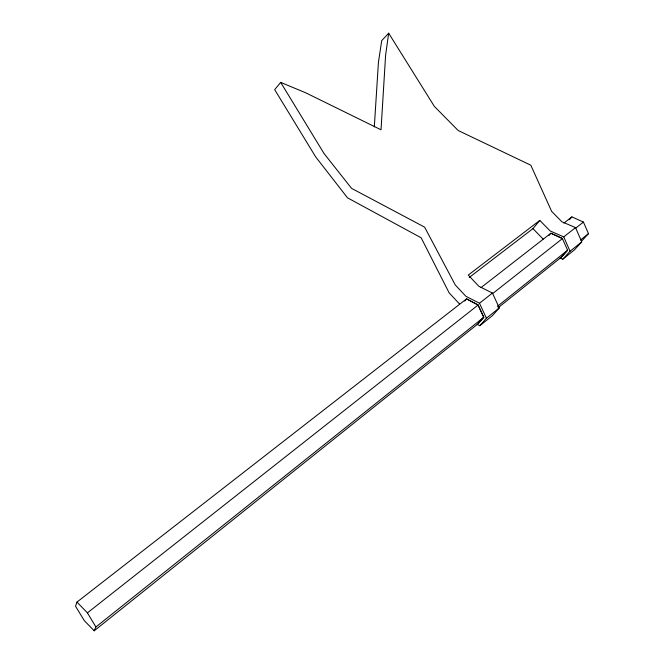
<?xml version="1.0" encoding="UTF-8"?>
<svg xmlns="http://www.w3.org/2000/svg" width="664" height="664" viewBox="0 0 664 664"><rect width="100%" height="100%" fill="white"/><g stroke="black" fill="none" stroke-linecap="round" stroke-linejoin="round"><path stroke-width="1" d="M374.313 126.865L378.43 62.291L381.717 40.629L388.672 33.2L434.339 106.373L458.16 130.501L530.818 165.212L551.635 211.368L561.893 221.776L575.539 227.611L581.747 241.903L574.393 249.905L562.781 259.217L560.092 257.997M388.672 33.2L385.601 55.261L381.028 129.795L305.664 92.777L280.689 82.386L274.672 89.64L315.657 156.853L347.504 197.814L421.159 237.795L449.138 292.865L459.596 304.062M76.974 602.082L75.522 606.224L84.32 620.657L94.188 630.8L478.163 323.708L483.815 317.218L478.097 305.05L466.593 298.841L76.974 602.082L87.424 612.864L95.906 626.974L94.188 630.8M464.767 301.066L466.593 298.841M469.274 277.436L532.96 228.648L539.799 220.406L550.107 230.923L563.753 236.89L570.052 251.266L562.781 259.217M548.904 235.546L550.913 233.213L562.325 238.434L567.637 250.286L561.412 257.134L498.017 307.83M478.138 323.6L483.724 317.193L477.947 304.901L466.551 298.875M569.421 219.718L571.887 216.896L583.415 222.066L588.478 233.645L582.12 240.567M477.159 324.322L479.831 325.725L486.438 318.197L499.278 307.922L492.431 293.048L478.827 286.267L468.261 275.07L539.799 220.406M499.278 307.922L492.564 315.524L479.831 325.725M561.412 257.009L567.562 250.245L497.353 306.411M570.052 251.266L581.747 241.903M95.906 626.974L483.815 317.218M580.568 239.961L588.478 233.645M280.689 82.386L323.99 153.459L351.563 188.368L424.62 227.146L455.288 284.981L465.904 296.302L479.491 303.24L492.431 293.048M563.753 236.89L575.539 227.611M87.424 612.864L478.097 305.05M492.53 293.671L562.441 238.592L550.913 233.213L481.018 287.612M575.456 228.341L583.415 222.066M563.919 223.087L571.887 216.896M532.96 228.648L543.127 239.065M479.491 303.24L486.438 318.197"/></g></svg>
